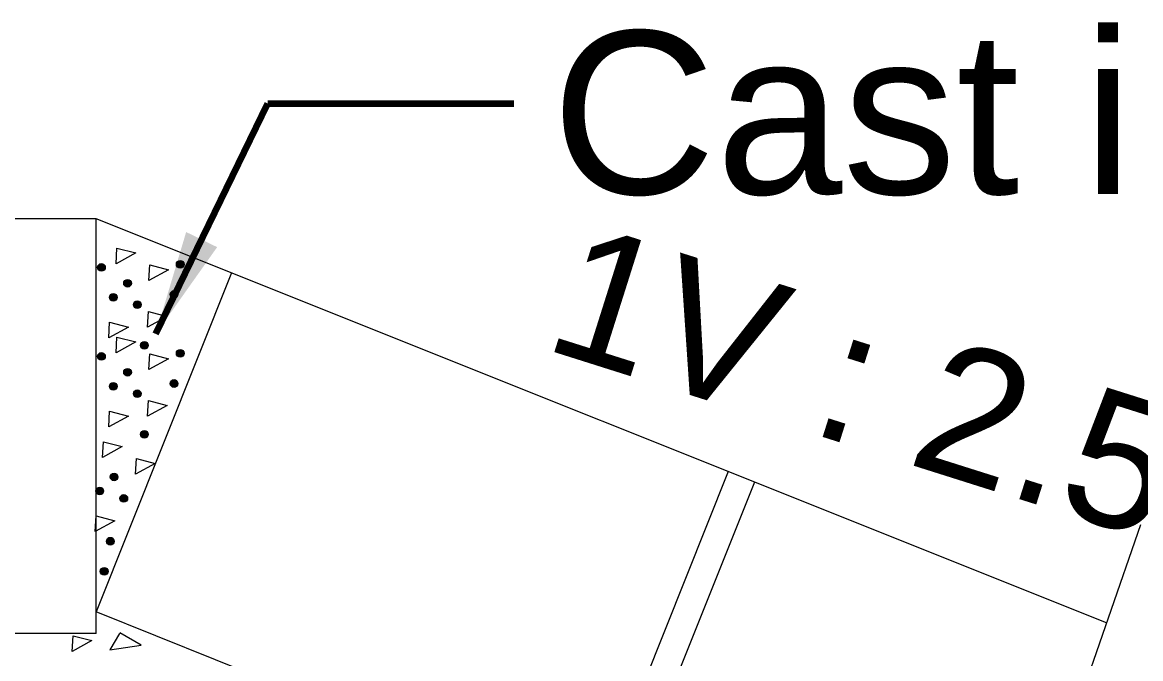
# Model space of a CAD drawing. Header units: inches. Extents: x -885 to 26362, y -28010 to 990.
# Drawn here: x 4202.86 to 4210.33, y -19474.64 to -19470.39 of the extents above; entities that cross this region are included whole.
import ezdxf

# ---------------------------------------------------------------- set-up
doc = ezdxf.new("R2010")
doc.units = ezdxf.units.IN
doc.header["$MEASUREMENT"] = 0
doc.layers.add('LINE', color=7, linetype='Continuous')
doc.styles.get("Standard").update_dxf_attribs({"font": 'arial.ttf'})
doc.dimstyles.get("Standard").update_dxf_attribs({"dimtxt": 0.18, "dimasz": 0.18, "dimexe": 0.18, "dimexo": 0.0625, "dimgap": 0.09, "dimtad": 0, "dimtih": 1, "dimtoh": 1, "dimdec": 4, "dimzin": 0, "dimdsep": 46, "dimtxsty": 'Standard', "dimcen": 0.09, "dimadec": 0, "dimazin": 0, "dimtfac": 1, "dimtdec": 4, "dimtofl": 0, "dimtmove": 0, "dimatfit": 3, "dimfxl": 1, "dimtolj": 1, "dimtzin": 0, "dimarcsym": 0})

msp = doc.modelspace()

# ---------------------------------------------------------------- hatches: boundary and pattern name
at = {"layer": 'LINE', "lineweight": 20, "ltscale": 0.5}
for points in [[(4203.414633, -19472.027329, -1), (4203.363188, -19472.027329, -1)], [(4203.414633, -19472.027329, -1), (4203.363188, -19472.027329, -1)], [(4203.940531, -19472.006858, -1), (4203.889086, -19472.006858, -1)], [(4203.940531, -19472.006858, -1), (4203.889086, -19472.006858, -1)], [(4203.588795, -19472.133093, -1), (4203.537351, -19472.133093, -1)], [(4203.588795, -19472.133093, -1), (4203.537351, -19472.133093, -1)], [(4203.493238, -19472.226821, -1), (4203.441793, -19472.226821, -1)], [(4203.493238, -19472.226821, -1), (4203.441793, -19472.226821, -1)], [(4203.89955, -19472.208155, -1), (4203.848105, -19472.208155, -1)], [(4203.89955, -19472.208155, -1), (4203.848105, -19472.208155, -1)], [(4203.653677, -19472.27639, -1), (4203.602233, -19472.27639, -1)], [(4203.653677, -19472.27639, -1), (4203.602233, -19472.27639, -1)], [(4203.701546, -19472.547527, -1), (4203.650102, -19472.547527, -1)], [(4203.701546, -19472.547527, -1), (4203.650102, -19472.547527, -1)], [(4203.414633, -19472.621738, -1), (4203.363188, -19472.621738, -1)], [(4203.414633, -19472.621738, -1), (4203.363188, -19472.621738, -1)], [(4203.940531, -19472.601267, -1), (4203.889086, -19472.601267, -1)], [(4203.940531, -19472.601267, -1), (4203.889086, -19472.601267, -1)], [(4203.588795, -19472.727502, -1), (4203.537351, -19472.727502, -1)], [(4203.588795, -19472.727502, -1), (4203.537351, -19472.727502, -1)], [(4203.493238, -19472.82123, -1), (4203.441793, -19472.82123, -1)], [(4203.493238, -19472.82123, -1), (4203.441793, -19472.82123, -1)], [(4203.89955, -19472.802564, -1), (4203.848105, -19472.802564, -1)], [(4203.89955, -19472.802564, -1), (4203.848105, -19472.802564, -1)], [(4203.653677, -19472.8708, -1), (4203.602233, -19472.8708, -1)], [(4203.653677, -19472.8708, -1), (4203.602233, -19472.8708, -1)], [(4203.701546, -19473.141936, -1), (4203.650102, -19473.141936, -1)], [(4203.701546, -19473.141936, -1), (4203.650102, -19473.141936, -1)], [(4203.498937, -19473.426368, -1), (4203.447493, -19473.426368, -1)], [(4203.498937, -19473.426368, -1), (4203.447493, -19473.426368, -1)], [(4203.40338, -19473.520096, -1), (4203.351935, -19473.520096, -1)], [(4203.40338, -19473.520096, -1), (4203.351935, -19473.520096, -1)], [(4203.563819, -19473.569665, -1), (4203.512375, -19473.569665, -1)], [(4203.563819, -19473.569665, -1), (4203.512375, -19473.569665, -1)], [(4203.473748, -19473.855504, -1), (4203.422303, -19473.855504, -1)], [(4203.473748, -19473.855504, -1), (4203.422303, -19473.855504, -1)], [(4203.432767, -19474.056801, -1), (4203.381322, -19474.056801, -1)], [(4203.432767, -19474.056801, -1), (4203.381322, -19474.056801, -1)]]:
    msp.add_hatch(color=7, dxfattribs=at).paths.add_polyline_path(points)

# ---------------------------------------------------------------- linework, layer by layer
at = {"layer": 'LINE', "color": 7, "lineweight": 20, "ltscale": 0.5}
for p, q in [((4203.352562, -19471.702018), (4199.486001, -19471.702018)), ((4203.352562, -19471.702018), (4199.486001, -19471.702018)), ((4210.100799, -19474.401313), (4203.352562, -19471.702018)), ((4203.352562, -19474.470857), (4203.352562, -19471.702018)), ((4210.100799, -19474.401313), (4203.352562, -19471.702018)), ((4203.352562, -19474.470857), (4203.352562, -19471.702018)), ((4203.486094, -19472.002519), (4203.492362, -19471.898269)), ((4203.486094, -19472.002519), (4203.492362, -19471.898269)), ((4203.617525, -19471.930782), (4203.486094, -19472.002519)), ((4203.617525, -19471.930782), (4203.486094, -19472.002519)), ((4203.492362, -19471.898269), (4203.617525, -19471.930782)), ((4203.492362, -19471.898269), (4203.617525, -19471.930782)), ((4204.258007, -19472.064197), (4203.352562, -19474.32781)), ((4204.258007, -19472.064197), (4203.352562, -19474.32781)), ((4203.705784, -19472.114704), (4203.712053, -19472.010454)), ((4203.705784, -19472.114704), (4203.712053, -19472.010454)), ((4203.837215, -19472.042967), (4203.705784, -19472.114704)), ((4203.837215, -19472.042967), (4203.705784, -19472.114704)), ((4203.712053, -19472.010454), (4203.837215, -19472.042967)), ((4203.712053, -19472.010454), (4203.837215, -19472.042967)), ((4203.696021, -19472.42687), (4203.702289, -19472.32262)), ((4203.696021, -19472.42687), (4203.702289, -19472.32262)), ((4203.827452, -19472.355133), (4203.696021, -19472.42687)), ((4203.827452, -19472.355133), (4203.696021, -19472.42687)), ((4203.702289, -19472.32262), (4203.827452, -19472.355133)), ((4203.702289, -19472.32262), (4203.827452, -19472.355133)), ((4203.43708, -19472.497379), (4203.443349, -19472.393129)), ((4203.43708, -19472.497379), (4203.443349, -19472.393129)), ((4203.568511, -19472.425642), (4203.43708, -19472.497379)), ((4203.568511, -19472.425642), (4203.43708, -19472.497379)), ((4203.443349, -19472.393129), (4203.568511, -19472.425642)), ((4203.443349, -19472.393129), (4203.568511, -19472.425642)), ((4203.486094, -19472.596928), (4203.492362, -19472.492679)), ((4203.486094, -19472.596928), (4203.492362, -19472.492679)), ((4203.617525, -19472.525192), (4203.486094, -19472.596928)), ((4203.617525, -19472.525192), (4203.486094, -19472.596928)), ((4203.492362, -19472.492679), (4203.617525, -19472.525192)), ((4203.492362, -19472.492679), (4203.617525, -19472.525192)), ((4203.705784, -19472.709113), (4203.712053, -19472.604863)), ((4203.705784, -19472.709113), (4203.712053, -19472.604863)), ((4203.712053, -19472.604863), (4203.837215, -19472.637376)), ((4203.712053, -19472.604863), (4203.837215, -19472.637376)), ((4203.837215, -19472.637376), (4203.705784, -19472.709113)), ((4203.837215, -19472.637376), (4203.705784, -19472.709113)), ((4203.696021, -19473.021279), (4203.702289, -19472.917029)), ((4203.696021, -19473.021279), (4203.702289, -19472.917029)), ((4203.827452, -19472.949542), (4203.696021, -19473.021279)), ((4203.827452, -19472.949542), (4203.696021, -19473.021279)), ((4203.702289, -19472.917029), (4203.827452, -19472.949542)), ((4203.702289, -19472.917029), (4203.827452, -19472.949542)), ((4203.43708, -19473.091788), (4203.443349, -19472.987539)), ((4203.43708, -19473.091788), (4203.443349, -19472.987539)), ((4203.568511, -19473.020052), (4203.43708, -19473.091788)), ((4203.568511, -19473.020052), (4203.43708, -19473.091788)), ((4203.443349, -19472.987539), (4203.568511, -19473.020052)), ((4203.443349, -19472.987539), (4203.568511, -19473.020052)), ((4203.396236, -19473.295794), (4203.402504, -19473.191544)), ((4203.396236, -19473.295794), (4203.402504, -19473.191544)), ((4203.402504, -19473.191544), (4203.527667, -19473.224057)), ((4203.402504, -19473.191544), (4203.527667, -19473.224057)), ((4203.527667, -19473.224057), (4203.396236, -19473.295794)), ((4203.527667, -19473.224057), (4203.396236, -19473.295794)), ((4203.615926, -19473.407979), (4203.622195, -19473.303729)), ((4203.615926, -19473.407979), (4203.622195, -19473.303729)), ((4203.747357, -19473.336242), (4203.615926, -19473.407979)), ((4203.747357, -19473.336242), (4203.615926, -19473.407979)), ((4203.622195, -19473.303729), (4203.747357, -19473.336242)), ((4203.622195, -19473.303729), (4203.747357, -19473.336242)), ((4207.575187, -19473.391069), (4206.669742, -19475.654682)), ((4207.575187, -19473.391069), (4206.669742, -19475.654682)), ((4207.750515, -19473.4612), (4206.84507, -19475.724813)), ((4207.750515, -19473.4612), (4206.84507, -19475.724813)), ((4203.347222, -19473.790654), (4203.353491, -19473.686404)), ((4203.347222, -19473.790654), (4203.353491, -19473.686404)), ((4203.478653, -19473.718917), (4203.347222, -19473.790654)), ((4203.478653, -19473.718917), (4203.347222, -19473.790654)), ((4203.353491, -19473.686404), (4203.478653, -19473.718917)), ((4203.353491, -19473.686404), (4203.478653, -19473.718917)), ((4207.994945, -19476.184764), (4203.352562, -19474.32781)), ((4207.994945, -19476.184764), (4203.352562, -19474.32781)), ((4203.352562, -19474.470857), (4198.352562, -19474.470857)), ((4203.352562, -19474.470857), (4198.352562, -19474.470857)), ((4203.510128, -19474.470677), (4203.444429, -19474.580637)), ((4203.510128, -19474.470677), (4203.444429, -19474.580637)), ((4203.653426, -19474.550663), (4203.512608, -19474.466527)), ((4203.653426, -19474.550663), (4203.512608, -19474.466527)), ((4203.192728, -19474.590929), (4203.198996, -19474.486679)), ((4203.192728, -19474.590929), (4203.198996, -19474.486679)), ((4203.324159, -19474.519192), (4203.192728, -19474.590929)), ((4203.324159, -19474.519192), (4203.192728, -19474.590929)), ((4203.198996, -19474.486679), (4203.324159, -19474.519192)), ((4203.198996, -19474.486679), (4203.324159, -19474.519192)), ((4203.444429, -19474.580637), (4203.653426, -19474.550663)), ((4203.444429, -19474.580637), (4203.653426, -19474.550663))]:
    msp.add_line(p, q, dxfattribs=at)
msp.add_lwpolyline([(4210.327916, -19473.745937), (4209.68005, -19475.615442), (4209.965521, -19475.744771), (4209.127341, -19476.132481), (4209.452025, -19476.273438), (4208.500557, -19479.273897)], dxfattribs=at)
msp.add_lwpolyline([(4210.327916, -19473.745937), (4209.68005, -19475.615442), (4209.965521, -19475.744771), (4209.127341, -19476.132481), (4209.452025, -19476.273438), (4208.500557, -19479.273897)], dxfattribs=at)
for centre in [(4203.38891, -19472.027329), (4203.38891, -19472.027329), (4203.914809, -19472.006858), (4203.914809, -19472.006858), (4203.563073, -19472.133093), (4203.563073, -19472.133093), (4203.467515, -19472.226821), (4203.467515, -19472.226821), (4203.873827, -19472.208155), (4203.873827, -19472.208155), (4203.627955, -19472.27639), (4203.627955, -19472.27639), (4203.675824, -19472.547527), (4203.675824, -19472.547527), (4203.38891, -19472.621738), (4203.38891, -19472.621738), (4203.914809, -19472.601267), (4203.914809, -19472.601267), (4203.563073, -19472.727502), (4203.563073, -19472.727502), (4203.467515, -19472.82123), (4203.467515, -19472.82123), (4203.873827, -19472.802564), (4203.873827, -19472.802564), (4203.627955, -19472.8708), (4203.627955, -19472.8708), (4203.675824, -19473.141936), (4203.675824, -19473.141936), (4203.473215, -19473.426368), (4203.473215, -19473.426368), (4203.377658, -19473.520096), (4203.377658, -19473.520096), (4203.538097, -19473.569665), (4203.538097, -19473.569665), (4203.448026, -19473.855504), (4203.448026, -19473.855504), (4203.407045, -19474.056801), (4203.407045, -19474.056801)]:
    msp.add_circle(centre, 0.025722, dxfattribs=at)

# ---------------------------------------------------------------- texts
at = {"layer": 'LINE', "color": 7, "lineweight": 20, "ltscale": 0.5, "insert": (4206.394632, -19470.449254), "char_height": 1.08842386, "width": 17.4742388, "attachment_point": 1}
msp.add_mtext('\\pi-2.177,l2.177;Cast in situ C.C (1:3:6)', dxfattribs=at)
msp.add_mtext('\\pi-2.177,l2.177;Cast in situ C.C (1:3:6)', dxfattribs=at)
at = {"layer": 'LINE', "color": 7, "lineweight": 20, "ltscale": 0.5, "insert": (4206.591193, -19471.71813), "char_height": 0.8874744, "width": 9.3037617, "attachment_point": 1, "rotation": 342.4607994}
msp.add_mtext('1V : 2.5H', dxfattribs=at)

# ---------------------------------------------------------------- leaders
at = {"layer": 'LINE', "color": 7, "lineweight": 20, "ltscale": 0.5}
msp.add_leader([(4203.751589, -19472.470857), (4204.500586, -19470.93318), (4206.143709, -19470.93318)], dimstyle='Standard', override={"dimtxt": 0.9, "dimasz": 0.7, "dimclrd": 7, "dimclre": 7, "dimclrt": 7, "dimlwd": 65535, "dimlwe": 65535}, dxfattribs=at)
msp.add_leader([(4203.751589, -19472.470857), (4204.500586, -19470.93318), (4206.143709, -19470.93318)], dimstyle='Standard', override={"dimtxt": 0.9, "dimasz": 0.7, "dimclrd": 7, "dimclre": 7, "dimclrt": 7, "dimlwd": 65535, "dimlwe": 65535}, dxfattribs=at)

doc.saveas('drawing.dxf')
